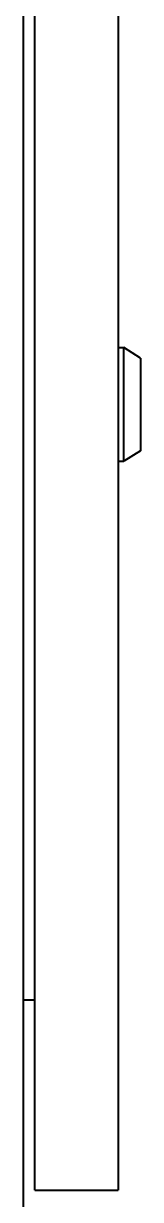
# Model space of a CAD drawing. Header units: millimetres. Extents: x 4969 to 37601, y -771 to 6478.
# Drawn here: x 22497.3 to 22528.2, y 2646.7 to 2957.3 of the extents above; entities that cross this region are included whole.
import ezdxf

# ---------------------------------------------------------------- set-up
doc = ezdxf.new("R2010")
doc.units = ezdxf.units.MM
doc.header["$LTSCALE"] = 7
doc.header["$MEASUREMENT"] = 0
doc.layers.add('가시적인 것(ISO)', color=3, linetype='CONTINUOUS', lineweight=40)

msp = doc.modelspace()

# ---------------------------------------------------------------- linework, layer by layer
at = {"layer": '가시적인 것(ISO)'}
for p, q in [((22497.345, 1766.667, 0), (22497.345, 3716.667, 0)), ((22500.345, 2649.167, 0), (22500.345, 3716.667, 0)), ((22522.345, 3716.667, 0), (22522.345, 2649.167, 0)), ((22522.345, 2871.667, 0), (22523.845, 2871.667, 0)), ((22523.845, 2841.667, 0), (22523.845, 2871.667, 0)), ((22528.245, 2868.917, 0), (22523.845, 2871.667, 0)), ((22528.245, 2868.917, 0), (22528.245, 2844.417, 0)), ((22528.245, 2844.417, 0), (22523.845, 2841.667, 0)), ((22522.345, 2841.667, 0), (22523.845, 2841.667, 0)), ((22497.345, 2699.367, 0), (22500.345, 2699.367, 0)), ((22500.345, 2649.167, 0), (22522.345, 2649.167, 0))]:
    msp.add_line(p, q, dxfattribs=at)

doc.saveas('drawing.dxf')
